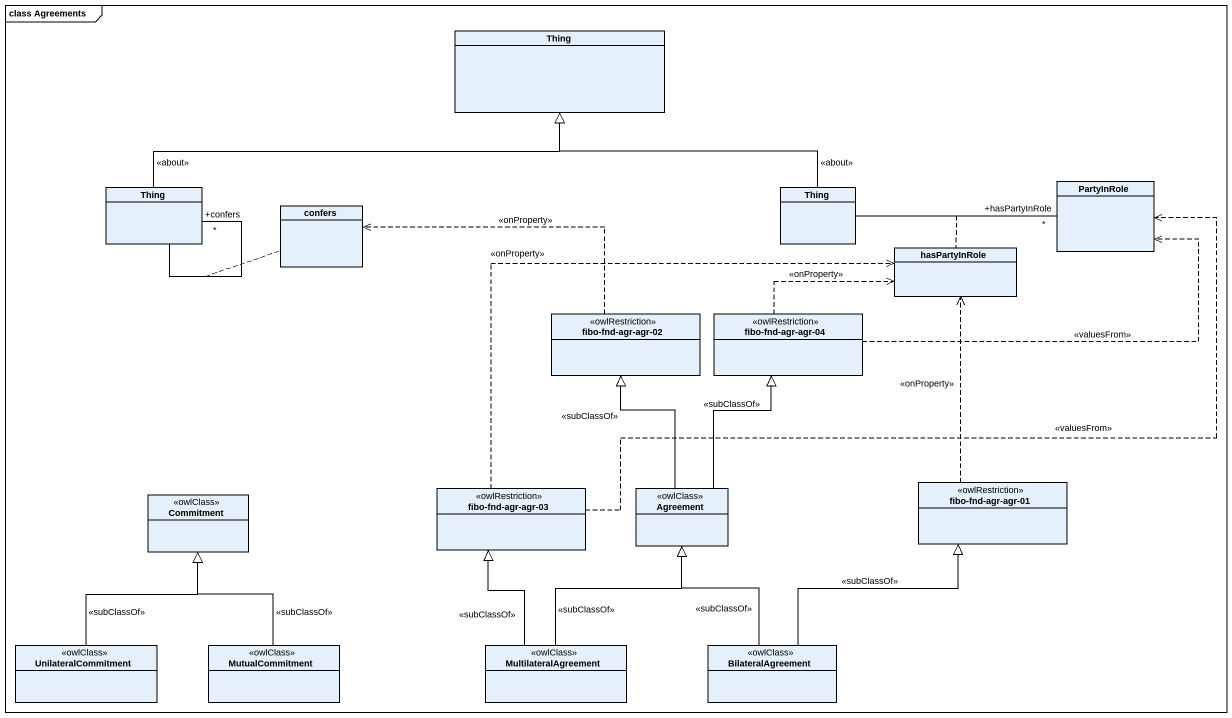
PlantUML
@startuml
mainframe class Agreements
hide circle
hide empty members
class Thing
class "Thing" as Thing_2
class "Thing" as Thing_3
class PartyInRole
class confers
class hasPartyInRole
class "fibo-fnd-agr-agr-02" as fibo_fnd_agr_agr_02 <<owlRestriction>>
class "fibo-fnd-agr-agr-04" as fibo_fnd_agr_agr_04 <<owlRestriction>>
class Commitment <<owlClass>>
class "fibo-fnd-agr-agr-03" as fibo_fnd_agr_agr_03 <<owlRestriction>>
class Agreement <<owlClass>>
class "fibo-fnd-agr-agr-01" as fibo_fnd_agr_agr_01 <<owlRestriction>>
class UnilateralCommitment <<owlClass>>
class MutualCommitment <<owlClass>>
class MultilateralAgreement <<owlClass>>
class BilateralAgreement <<owlClass>>
Thing_2 -right-|> Thing : <<about>>
Thing_2 -- "+confers\n*" Thing_2
(Thing_2, Thing_2) .. confers
Thing_3 -left-|> Thing : <<about>>
Thing_3 -right- "+hasPartyInRole\n*" PartyInRole
(Thing_3, PartyInRole) .. hasPartyInRole
fibo_fnd_agr_agr_02 .left.> confers : <<onProperty>>
fibo_fnd_agr_agr_04 .right.> PartyInRole : <<valuesFrom>>
fibo_fnd_agr_agr_04 .right.> hasPartyInRole : <<onProperty>>
fibo_fnd_agr_agr_03 .right.> PartyInRole : <<valuesFrom>>
fibo_fnd_agr_agr_03 .right.> hasPartyInRole : <<onProperty>>
Agreement -up-|> fibo_fnd_agr_agr_02 : <<subClassOf>>
Agreement -up-|> fibo_fnd_agr_agr_04 : <<subClassOf>>
fibo_fnd_agr_agr_01 .up.> hasPartyInRole : <<onProperty>>
UnilateralCommitment -up-|> Commitment : <<subClassOf>>
MutualCommitment -up-|> Commitment : <<subClassOf>>
MultilateralAgreement -up-|> fibo_fnd_agr_agr_03 : <<subClassOf>>
MultilateralAgreement -up-|> Agreement : <<subClassOf>>
BilateralAgreement -up-|> Agreement : <<subClassOf>>
BilateralAgreement -up-|> fibo_fnd_agr_agr_01 : <<subClassOf>>
@enduml
